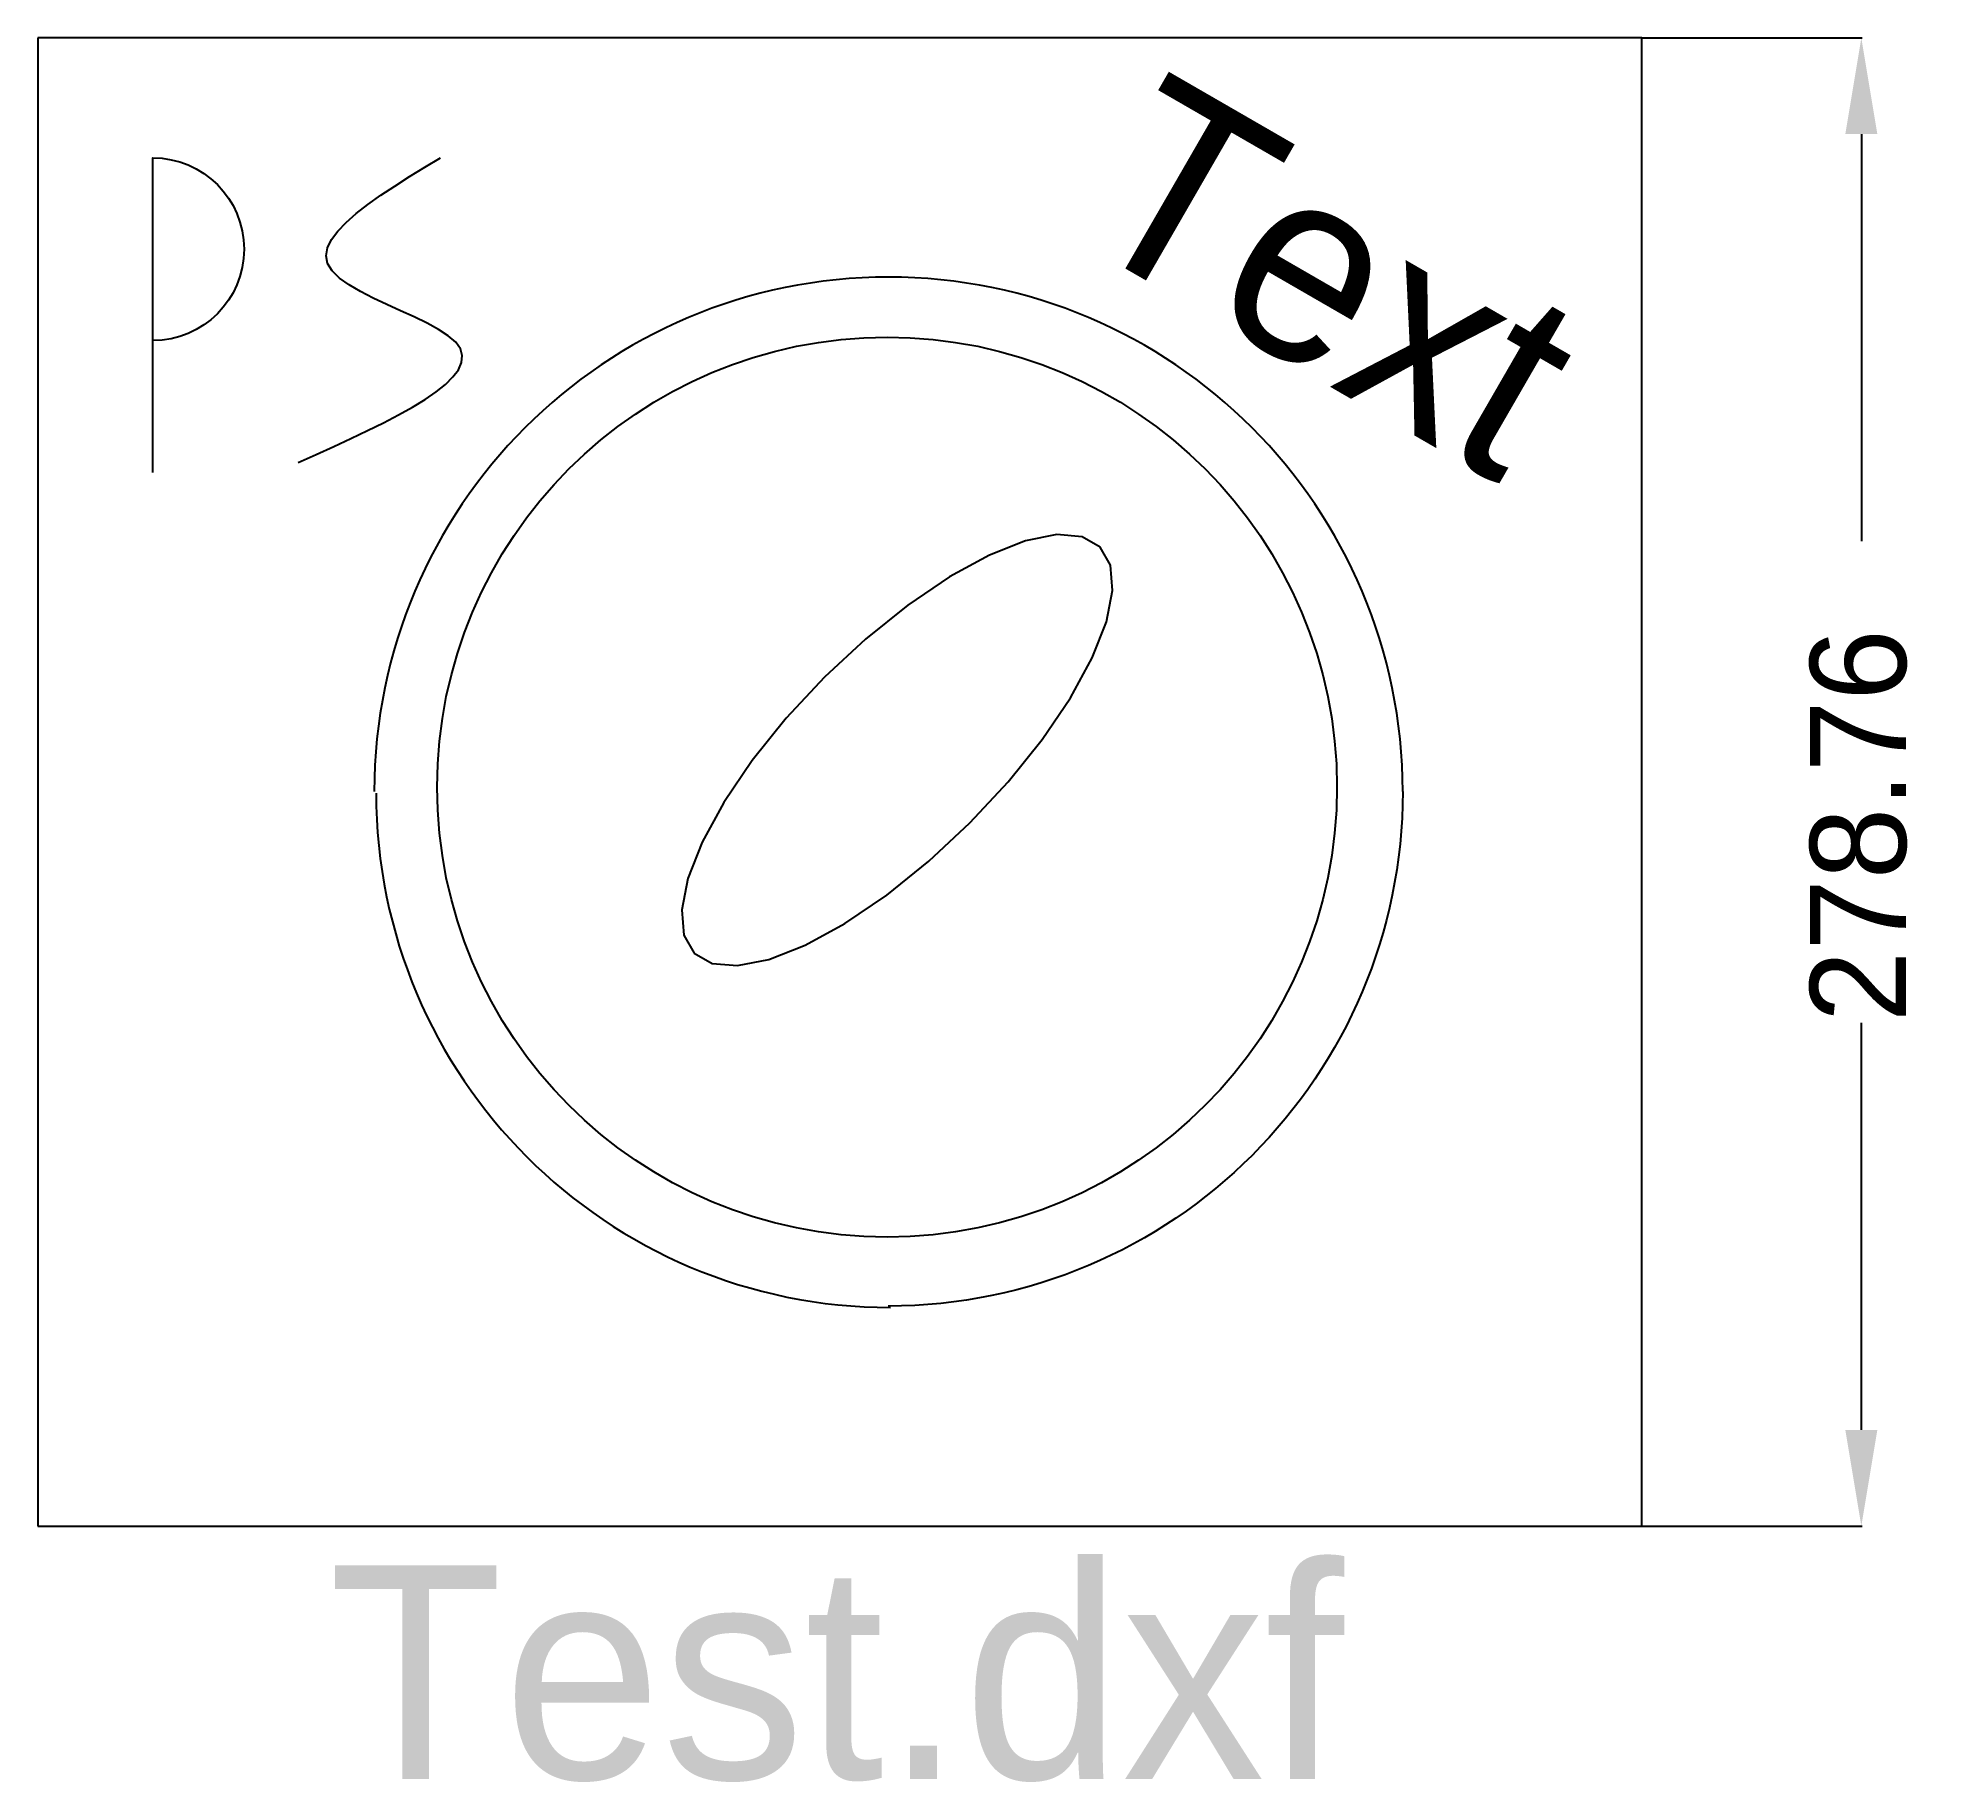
# Model space of a CAD drawing. Extents: x -63 to 293, y -89 to 238.
import ezdxf
from ezdxf.enums import TextEntityAlignment as Align

# ---------------------------------------------------------------- set-up
doc = ezdxf.new("R2010")
doc.units = 0
doc.layers.get('0').update_dxf_attribs({"linetype": 'CONTINUOUS'})
doc.layers.get('DEFPOINTS').update_dxf_attribs({"linetype": 'CONTINUOUS'})
doc.styles.add('EXPLODED0', font='txt', dxfattribs={"height": 0.2})
doc.dimstyles.get("Standard").update_dxf_attribs({"dimtxt": 0.18, "dimasz": 0.18, "dimexe": 0.18, "dimexo": 0.0625, "dimgap": 0.09, "dimtad": 0, "dimtih": 1, "dimtoh": 1, "dimzin": 0, "dimcen": 0.09, "dimazin": 3, "dimtfac": 1, "dimtofl": 0, "dimtmove": 0, "dimatfit": 3})

# ---------------------------------------------------------------- blocks, each defined once
blk = doc.blocks.new('ARC')
at = {"linetype": 'BYBLOCK'}
blk.add_arc((652.26, 458.86), 96.37, 0, 90, dxfattribs=at)
blk = doc.blocks.new('*D1')
at = {"color": 0, "linetype": 'BYBLOCK'}
for p, q in [((237.59, 237.59), (278.81, 237.59)), ((278.63, 219.59), (278.63, 143.3)), ((278.63, -23.17), (278.63, 53.12)), ((237.59, -41.17), (278.81, -41.17))]:
    blk.add_line(p, q, dxfattribs=at)
at = {"color": 0}
for points in [[(281.63, 219.59), (275.63, 219.59), (278.63, 237.59)], [(275.63, -23.17), (281.63, -23.17), (278.63, -41.17)]]:
    blk.add_solid(points, dxfattribs=at)
at = {"layer": 'DEFPOINTS', "color": 0}
for p in [(237.53, 237.59), (278.63, 237.59), (237.53, -41.17)]:
    blk.add_point(p, dxfattribs=at)
at = {"color": 0, "linetype": 'CONTINUOUS'}
blk.add_text('278.76', height=18, rotation=90, dxfattribs=at).set_placement((287, 53.21))

msp = doc.modelspace()

# ---------------------------------------------------------------- linework, layer by layer
at = {"color": 1, "linetype": 'BYBLOCK'}
msp.add_line((-62.993, 237.587), (-62.993, -41.171), dxfattribs=at)
at = {"color": 3, "linetype": 'BYBLOCK'}
msp.add_line((237.528, 237.587), (-62.993, 237.587), dxfattribs=at)
at = {"color": 5, "linetype": 'BYBLOCK'}
msp.add_line((237.528, -41.171), (237.528, 237.587), dxfattribs=at)
at = {"color": 4, "linetype": 'BYBLOCK'}
msp.add_line((-62.993, -41.171), (237.528, -41.171), dxfattribs=at)
at = {"color": 2, "linetype": 'BYBLOCK'}
msp.add_lwpolyline([(-41.49, 156.173), (-41.49, 215.137, -1), (-41.49, 180.9)], format="xyb", dxfattribs=at)
msp.add_lwpolyline([(-14.227, 158.075), (-10.889, 159.573), (-7.586, 161.068), (-4.354, 162.559), (-1.227, 164.044), (1.76, 165.521), (4.571, 166.986), (7.171, 168.439), (9.525, 169.878), (11.597, 171.299), (13.354, 172.701), (14.759, 174.082), (15.778, 175.44), (16.375, 176.772), (16.515, 178.077), (16.163, 179.352), (15.284, 180.595), (13.887, 181.807), (12.059, 182.997), (9.896, 184.17), (7.495, 185.336), (4.952, 186.502), (2.363, 187.677), (-0.176, 188.867), (-2.568, 190.08), (-4.716, 191.325), (-6.526, 192.61), (-7.9, 193.942), (-8.744, 195.329), (-9.015, 196.774), (-8.756, 198.272), (-8.015, 199.819), (-6.839, 201.411), (-5.278, 203.041), (-3.379, 204.706), (-1.191, 206.4), (1.238, 208.118), (3.86, 209.856), (6.627, 211.608), (9.49, 213.37), (12.402, 215.137)], dxfattribs=at)
at = {"color": 4, "linetype": 'BYBLOCK'}
msp.add_lwpolyline([(59.954, 66.142), (63.345, 64.213), (68.067, 63.82), (73.94, 64.978), (80.737, 67.643), (88.197, 71.712), (96.034, 77.028), (103.947, 83.389), (111.63, 90.548), (118.79, 98.232), (125.15, 106.144), (130.467, 113.981), (134.536, 121.441), (137.2, 128.238), (138.358, 134.111), (137.965, 138.834), (136.036, 142.225), (132.645, 144.154), (127.923, 144.547), (122.05, 143.389), (115.253, 140.724), (107.792, 136.655), (99.955, 131.338), (92.043, 124.978), (84.36, 117.819), (77.2, 110.135), (70.84, 102.223), (65.523, 94.386), (61.454, 86.926), (58.789, 80.129), (57.631, 74.256), (58.024, 69.533)], close=True, dxfattribs=at)
at = {"color": 2, "linetype": 'BYBLOCK'}
msp.add_circle((96.093, 97.245), 84.289, dxfattribs=at)

# ---------------------------------------------------------------- block references
for p, rotation in [((555.257, -555.842), 90), ((749, 555), 180)]:
    msp.add_blockref('ARC', p, dxfattribs=dict(at, rotation=rotation))
at = {"linetype": 'BYBLOCK'}
msp.add_blockref('ARC', (-555.936, -362.441), dxfattribs=at)
at = {"color": 5, "linetype": 'BYBLOCK', "xscale": -0.9999999999999998, "rotation": 180.0000175555741}
msp.add_blockref('ARC', (-555.936, 555.275), dxfattribs=at)

# ---------------------------------------------------------------- texts
at = {"color": 2, "linetype": 'CONTINUOUS', "style": 'EXPLODED0'}
msp.add_text('Text', height=36, rotation=330, dxfattribs=at).set_placement((129.946, 200.622))
at = {"color": 6, "linetype": 'BYBLOCK'}
msp.add_text('Test.dxf', height=40, dxfattribs=at).set_placement((86.582, -88.559), align=Align.CENTER)

# ---------------------------------------------------------------- dimensions: what is measured, and where the dimension line sits
at = {"color": 2, "linetype": 'BYBLOCK'}
dim = msp.add_linear_dim(base=(278.628, 237.587), p1=(237.528, -41.171), p2=(237.528, 237.587), angle=90, dimstyle='STANDARD', override={"dimtxt": 18, "dimasz": 18, "dimdec": 2, "dimlfac": 1, "dimzin": 0, "dimlunit": 2, "dimpost": '<>', "dimsd1": 0, "dimtmove": 2, "dimtzin": 0}, dxfattribs=at)
dim.commit()
dim.dimension.update_dxf_attribs({"geometry": '*D1', "text_midpoint": (278, 98.208), "dimtype": 160, "text_rotation": 90})

doc.saveas('drawing.dxf')
